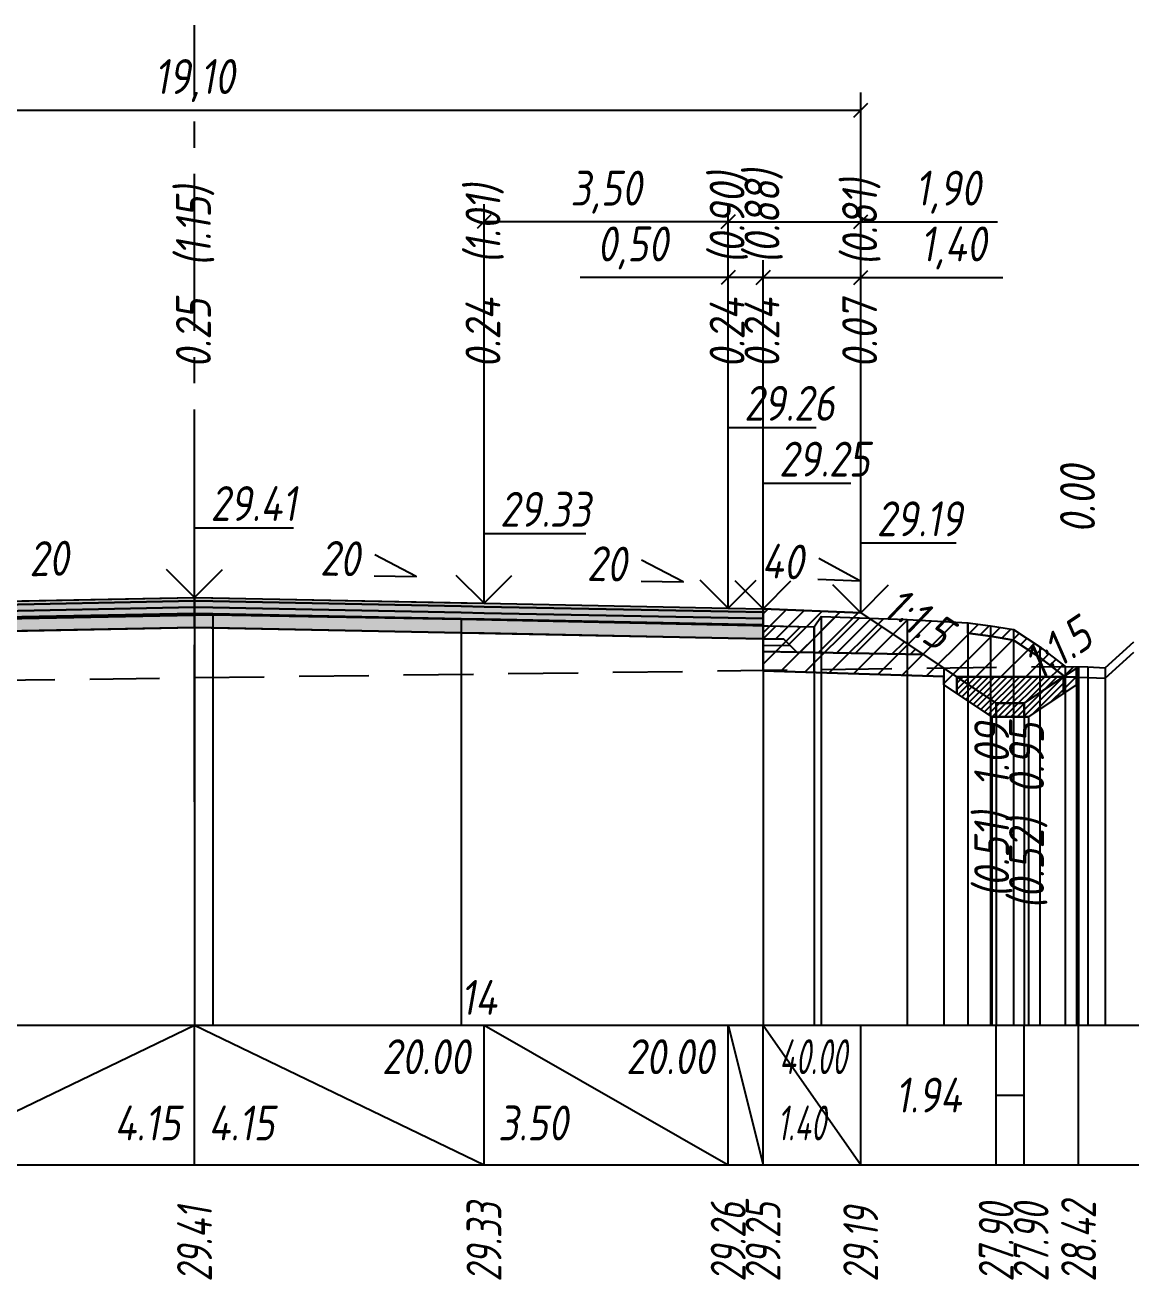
# Model space of a CAD drawing. Extents: x -717 to 1451, y -133302 to 233.
# Drawn here: x 162.3 to 241.5, y -93306.3 to -93216.3 of the extents above; entities that cross this region are included whole.
import ezdxf
from ezdxf.enums import TextEntityAlignment as Align

# ---------------------------------------------------------------- set-up
doc = ezdxf.new("R2010")
doc.units = 0
doc.linetypes.add('осевая2', pattern=[1.125, 0.75, -0.125, 0.125, -0.125])
doc.linetypes.add('штриховая', pattern=[0.75, 0.5, -0.25])
for name, color, linetype in [('Интерполированный поперечник', 2, 'Continuous'), ('Код_514', 1, 'Continuous'), ('Контур_0', 7, 'Continuous'), ('Контур_2521', 7, 'Continuous'), ('Контур_2564', 7, 'Continuous'), ('Контур_2660', 7, 'Continuous'), ('Контур_2665', 7, 'Continuous'), ('Контур_400', 7, 'Continuous'), ('Контур_508', 7, 'Continuous'), ('Контур_512', 7, 'Continuous'), ('Контур_513', 7, 'Continuous'), ('Контур_818', 7, 'Continuous'), ('Красный поперечник', 1, 'Continuous'), ('Объём_2501', 7, 'Continuous'), ('Объём_2564', 7, 'Continuous'), ('Объём_2650', 7, 'Continuous'), ('Объём_2660', 7, 'Continuous'), ('Объём_2661', 7, 'Continuous'), ('Объём_2662', 7, 'Continuous'), ('Объём_2663', 7, 'Continuous'), ('Объём_2664', 7, 'Continuous'), ('Объём_2665', 7, 'Continuous'), ('Объём_2666', 7, 'Continuous'), ('Объём_2667', 7, 'Continuous'), ('Объём_2668', 7, 'Continuous'), ('Объём_2669', 7, 'Continuous'), ('Объём_2675', 7, 'Continuous'), ('Ось', 1, 'осевая2'), ('Откосы', 7, 'Continuous'), ('Отметки покрытия', 7, 'Continuous'), ('Рабочие отметки', 7, 'Continuous'), ('Рабочие отметки доп.', 7, 'Continuous'), ('Слои выравнивания', 7, 'Continuous'), ('Таблица', 7, 'Continuous'), ('Уклоны проезжей части', 7, 'Continuous'), ('Черный поперечник', 3, 'Continuous')]:
    doc.layers.add(name, color=color, linetype=linetype)
for name, color, linetype, true_color in [('Контур_2540', 2, 'Continuous', 0xffff00), ('Контур_2560', 2, 'Continuous', 0xffff00), ('Контур_2561', 7, 'Continuous', 0xff8040), ('Контур_2562', 3, 'Continuous', 0x00ff00), ('Контур_2563', 7, 'Continuous', 0xff8000), ('Контур_2570', 7, 'Continuous', 0x80ff00), ('Контур_2583', 3, 'Continuous', 0x00ff00), ('Контур_2584', 3, 'Continuous', 0x00ff00), ('Контур_2725', 7, 'Continuous', 0x323232), ('Контур_2736', 4, 'Continuous', 0x00ffff), ('Контур_2737', 4, 'Continuous', 0x00ffff), ('Контур_2738', 4, 'Continuous', 0x00ffff), ('Контур_2739', 4, 'Continuous', 0x00ffff), ('Контур_2741', 4, 'Continuous', 0x00ffff), ('Контур_2742', 4, 'Continuous', 0x00ffff), ('Контур_2743', 4, 'Continuous', 0x00ffff), ('Контур_2744', 7, 'Continuous', 0xa4ffff), ('Контур_2745', 7, 'Continuous', 0xa4ffff), ('Контур_2747', 4, 'Continuous', 0x00ffff), ('Контур_2748', 4, 'Continuous', 0x00ffff), ('Контур_2749', 4, 'Continuous', 0x00ffff), ('Контур_2750', 4, 'Continuous', 0x00ffff), ('Контур_2751', 4, 'Continuous', 0x00ffff), ('Контур_2752', 4, 'Continuous', 0x00ffff), ('Контур_2760', 7, 'Continuous', 0x323232), ('Контур_2761', 7, 'Continuous', 0x323232), ('Контур_2762', 7, 'Continuous', 0x323232), ('Контур_2763', 7, 'Continuous', 0x323232), ('Контур_402', 7, 'Continuous', 0xff6464), ('Контур_703', 4, 'Continuous', 0x00ffff), ('Контур_705', 4, 'Continuous', 0x00ffff), ('Контур_707', 4, 'Continuous', 0x00ffff), ('Контур_720', 131, 'Continuous', 0xaaffff), ('Объём_2520', 7, 'Continuous', 0x80ffff), ('Объём_2540', 2, 'Continuous', 0xffff00), ('Объём_2560', 2, 'Continuous', 0xffff00), ('Объём_2561', 7, 'Continuous', 0xff8040), ('Объём_2562', 3, 'Continuous', 0x00ff00), ('Объём_2563', 7, 'Continuous', 0xff8000), ('Объём_2570', 7, 'Continuous', 0x80ff00), ('Объём_2583', 3, 'Continuous', 0x00ff00), ('Объём_2584', 3, 'Continuous', 0x00ff00), ('Объём_2593', 3, 'Continuous', 0x00ff00), ('Объём_2597', 3, 'Continuous', 0x00ff00), ('Объём_2600', 7, 'Continuous', 0x808000), ('Объём_2620', 2, 'Continuous', 0xffff00), ('Объём_2746', 2, 'Continuous', 0xffff00)]:
    doc.layers.add(name, color=color, linetype=linetype, true_color=true_color)
doc.styles.get("Standard").update_dxf_attribs({"font": 'txt', "height": 2.5})
doc.styles.add('М', font='romand.shx', dxfattribs={"width": 0.8, "oblique": 10, "height": 2.5})
doc.dimstyles.new('ISO-25', dxfattribs={"dimtxt": 2.5, "dimasz": 2.5, "dimexe": 1.25, "dimexo": 0.625, "dimtad": 1, "dimtxsty": 'Standard', "dimcen": 2.5, "dimadec": 0, "dimazin": 0, "dimtfac": 1, "dimtmove": 0, "dimatfit": 3, "dimfxl": 1, "dimarcsym": 0})

# ---------------------------------------------------------------- blocks, each defined once
blk = doc.blocks.new('_Oblique')
at = {"color": 0, "linetype": 'ByBlock', "lineweight": -2}
blk.add_line((-0.5, -0.5), (0.5, 0.5), dxfattribs=at)
blk = doc.blocks.new('*D1835')
at = {"color": 0, "lineweight": -2, "transparency": 16777216}
for p, q in [((215.18, -93257.58), (215.18, -93233.14)), ((222.18, -93257.86), (222.18, -93233.14)), ((215.18, -93234.39), (222.18, -93234.39)), ((222.18, -93234.39), (232.369, -93234.39))]:
    blk.add_line(p, q, dxfattribs=at)
at = {"layer": 'Defpoints', "color": 0, "transparency": 16777216}
for p in [(222.18, -93234.39), (215.18, -93258.205), (222.18, -93258.485)]:
    blk.add_point(p, dxfattribs=at)
at = {"color": 0, "lineweight": -2, "transparency": 16777216, "rotation": 180}
blk.add_blockref('_Oblique', (215.18, -93234.39), dxfattribs=at)
at = {"color": 0, "lineweight": -2, "transparency": 16777216}
blk.add_blockref('_Oblique', (222.18, -93234.39), dxfattribs=at)
at = {"color": 0, "transparency": 16777216, "insert": (228.828, -93232.277), "char_height": 2.5, "width": 8.75, "attachment_point": 5, "style": 'М'}
blk.add_mtext('1,40', dxfattribs=at)
blk = doc.blocks.new('*D1837')
at = {"color": 0, "lineweight": -2, "transparency": 16777216}
for p, q in [((212.68, -93257.53), (212.68, -93233.14)), ((215.18, -93257.58), (215.18, -93233.14)), ((212.68, -93234.39), (202.078, -93234.39)), ((215.18, -93234.39), (212.68, -93234.39))]:
    blk.add_line(p, q, dxfattribs=at)
at = {"layer": 'Defpoints', "color": 0, "transparency": 16777216}
for p in [(215.18, -93234.39), (212.68, -93258.155), (215.18, -93258.205)]:
    blk.add_point(p, dxfattribs=at)
at = {"color": 0, "lineweight": -2, "transparency": 16777216, "rotation": 180}
blk.add_blockref('_Oblique', (212.68, -93234.39), dxfattribs=at)
at = {"color": 0, "lineweight": -2, "transparency": 16777216}
blk.add_blockref('_Oblique', (215.18, -93234.39), dxfattribs=at)
at = {"color": 0, "transparency": 16777216, "insert": (205.839, -93232.277), "char_height": 2.5, "width": 9.16667, "attachment_point": 5, "style": 'М'}
blk.add_mtext('0,50', dxfattribs=at)
blk = doc.blocks.new('*D1839')
at = {"color": 0, "lineweight": -2, "transparency": 16777216}
for p, q in [((195.18, -93257.18), (195.18, -93229.14)), ((212.68, -93257.53), (212.68, -93229.14)), ((212.68, -93230.39), (195.18, -93230.39))]:
    blk.add_line(p, q, dxfattribs=at)
at = {"layer": 'Defpoints', "color": 0, "transparency": 16777216}
for p in [(195.18, -93230.39), (195.18, -93257.805), (212.68, -93258.155)]:
    blk.add_point(p, dxfattribs=at)
at = {"color": 0, "lineweight": -2, "transparency": 16777216, "rotation": 180}
blk.add_blockref('_Oblique', (195.18, -93230.39), dxfattribs=at)
at = {"color": 0, "lineweight": -2, "transparency": 16777216}
blk.add_blockref('_Oblique', (212.68, -93230.39), dxfattribs=at)
at = {"color": 0, "transparency": 16777216, "insert": (203.93, -93228.277), "char_height": 2.5, "width": 9.58333, "attachment_point": 5, "style": 'М'}
blk.add_mtext('3,50', dxfattribs=at)
blk = doc.blocks.new('*D1840')
at = {"color": 0, "lineweight": -2, "transparency": 16777216}
for p, q in [((212.68, -93257.53), (212.68, -93229.14)), ((222.18, -93257.86), (222.18, -93229.14)), ((212.68, -93230.39), (222.18, -93230.39)), ((222.18, -93230.39), (231.982, -93230.39))]:
    blk.add_line(p, q, dxfattribs=at)
at = {"layer": 'Defpoints', "color": 0, "transparency": 16777216}
for p in [(212.68, -93230.39), (212.68, -93258.155), (222.18, -93258.485)]:
    blk.add_point(p, dxfattribs=at)
at = {"color": 0, "lineweight": -2, "transparency": 16777216, "rotation": 180}
blk.add_blockref('_Oblique', (212.68, -93230.39), dxfattribs=at)
at = {"color": 0, "lineweight": -2, "transparency": 16777216}
blk.add_blockref('_Oblique', (222.18, -93230.39), dxfattribs=at)
at = {"color": 0, "transparency": 16777216, "insert": (228.442, -93228.277), "char_height": 2.5, "width": 8.75, "attachment_point": 5, "style": 'М'}
blk.add_mtext('1,90', dxfattribs=at)
blk = doc.blocks.new('*D1842')
at = {"color": 0, "lineweight": -2, "transparency": 16777216}
for p, q in [((126.68, -93257.86), (126.68, -93221.14)), ((222.18, -93257.86), (222.18, -93221.14)), ((126.68, -93222.39), (222.18, -93222.39))]:
    blk.add_line(p, q, dxfattribs=at)
at = {"layer": 'Defpoints', "color": 0, "transparency": 16777216}
for p in [(222.18, -93222.39), (126.68, -93258.485), (222.18, -93258.485)]:
    blk.add_point(p, dxfattribs=at)
at = {"color": 0, "lineweight": -2, "transparency": 16777216, "rotation": 180}
blk.add_blockref('_Oblique', (126.68, -93222.39), dxfattribs=at)
at = {"color": 0, "lineweight": -2, "transparency": 16777216}
blk.add_blockref('_Oblique', (222.18, -93222.39), dxfattribs=at)
at = {"color": 0, "transparency": 16777216, "insert": (174.43, -93220.277), "char_height": 2.5, "width": 10.41667, "attachment_point": 5, "style": 'М'}
blk.add_mtext('19,10', dxfattribs=at)

msp = doc.modelspace()

# ---------------------------------------------------------------- hatches: boundary and pattern name
at = {"layer": 'Объём_2563'}
h = msp.add_hatch(dxfattribs=at)
h.set_pattern_fill('ANSI31', color=256, scale=0.3)
h.paths.add_polyline_path([(217.598, -93261.241), (216.68, -93260.323), (215.18, -93260.293), (215.18, -93258.143), (222.18, -93258.423), (226.68, -93261.423)])
at = {"layer": 'Объём_2570'}
h = msp.add_hatch(dxfattribs=at)
h.set_pattern_fill('ANSI31', color=256, scale=0.2)
h.paths.add_polyline_path([(237.795, -93263.046), (236.827, -93263.021), (235.006, -93261.63), (233.14, -93260.387), (231.479, -93260.108), (229.866, -93259.896), (229.866, -93259.146), (231.479, -93259.358), (233.14, -93259.637), (235.006, -93260.88), (236.827, -93262.271), (237.795, -93262.296)])
at = {"layer": 'Объём_2600'}
h = msp.add_hatch(dxfattribs=at)
h.set_pattern_fill('ANSI31', color=6, scale=0.4)
h.paths.add_polyline_path([(237.642, -93263.599), (236.713, -93264.219), (236.713, -93263.017), (229.071, -93263.017), (229.071, -93264.219), (228.142, -93263.599), (228.142, -93262.989), (215.18, -93262.6), (215.18, -93259.365), (218.838, -93259.446), (219.338, -93258.696), (225.501, -93258.915), (229.866, -93259.146), (229.866, -93259.896), (231.479, -93260.108), (233.14, -93260.387), (235.006, -93261.63), (236.827, -93263.021), (237.642, -93263.042)])
at = {"layer": 'Объём_2620'}
h = msp.add_hatch(dxfattribs=at)
h.set_pattern_fill('ANSI31', color=2, scale=0.1)
h.paths.add_polyline_path([(234.195, -93265.897), (231.589, -93265.897), (229.071, -93264.219), (229.071, -93263.017), (236.713, -93263.017), (236.713, -93264.219)])
at = {"layer": 'Слои выравнивания'}
for color, points in [(2, [(133.68, -93258.143), (136.18, -93258.093), (153.68, -93257.743), (158.333, -93257.65), (174.43, -93257.328), (174.43, -93257.578), (158.333, -93257.9), (153.68, -93257.993), (136.18, -93258.343), (133.68, -93258.393)]), (2, [(174.43, -93257.328), (175.745, -93257.354), (193.551, -93257.71), (195.18, -93257.743), (212.68, -93258.093), (215.18, -93258.143), (215.18, -93258.393), (212.68, -93258.343), (195.18, -93257.993), (193.551, -93257.96), (175.745, -93257.604), (174.43, -93257.578)]), (3, [(133.68, -93258.393), (136.18, -93258.343), (153.68, -93257.993), (158.333, -93257.9), (174.43, -93257.578), (174.43, -93258.028), (158.333, -93258.35), (153.68, -93258.443), (136.18, -93258.793), (133.68, -93258.843)]), (4, [(133.68, -93258.843), (136.18, -93258.793), (153.68, -93258.443), (158.333, -93258.35), (174.43, -93258.028), (174.43, -93258.478), (158.333, -93258.8), (153.68, -93258.893), (136.18, -93259.243), (133.68, -93259.293)]), (3, [(174.43, -93257.578), (175.745, -93257.604), (193.551, -93257.96), (195.18, -93257.993), (212.68, -93258.343), (215.18, -93258.393), (215.18, -93258.843), (212.68, -93258.793), (195.18, -93258.443), (193.551, -93258.41), (175.745, -93258.054), (174.43, -93258.028)]), (4, [(174.43, -93258.028), (175.745, -93258.054), (193.551, -93258.41), (195.18, -93258.443), (212.68, -93258.793), (215.18, -93258.843), (215.18, -93259.293), (212.68, -93259.243), (195.18, -93258.893), (193.551, -93258.86), (175.745, -93258.504), (174.43, -93258.478)]), (5, [(133.68, -93259.293), (136.18, -93259.243), (153.68, -93258.893), (158.333, -93258.8), (174.43, -93258.478), (174.43, -93259.478), (158.333, -93259.8), (153.68, -93259.893), (136.18, -93260.243), (133.68, -93260.293)]), (5, [(174.43, -93258.478), (175.745, -93258.504), (193.551, -93258.86), (195.18, -93258.893), (212.68, -93259.243), (215.18, -93259.293), (215.18, -93260.293), (212.68, -93260.243), (195.18, -93259.893), (193.551, -93259.86), (175.745, -93259.504), (174.43, -93259.478)])]:
    msp.add_hatch(color=color, dxfattribs=at).paths.add_polyline_path(points)

# ---------------------------------------------------------------- linework, layer by layer
at = {"layer": 'Интерполированный поперечник', "linetype": 'штриховая', "ltscale": 10, "flags": 128}
msp.add_lwpolyline([(106.926, -93263.95), (236.827, -93262.271)], dxfattribs=at)
at = {"layer": 'Код_514'}
for p, q in [((153.68, -93298), (174.43, -93288)), ((174.43, -93298), (174.43, -93288)), ((174.43, -93288), (195.18, -93298)), ((195.18, -93298), (195.18, -93288)), ((195.18, -93288), (212.68, -93298)), ((212.68, -93298), (212.68, -93288)), ((212.68, -93288), (215.18, -93298)), ((215.18, -93298), (215.18, -93288)), ((215.18, -93288), (222.18, -93298)), ((222.18, -93298), (222.18, -93288)), ((231.892, -93298), (231.892, -93288)), ((233.892, -93298), (233.892, -93288)), ((237.795, -93298), (237.795, -93288)), ((231.892, -93293), (233.892, -93293))]:
    msp.add_line(p, q, dxfattribs=at)
at = {"layer": 'Контур_0', "flags": 128}
for points in [[(222.18, -93258.423), (222.18, -93258.423), (222.18, -93258.423), (222.18, -93258.423), (222.18, -93258.423), (222.18, -93258.423), (222.18, -93258.423), (222.18, -93258.423), (222.18, -93258.423), (222.18, -93258.423), (222.18, -93258.423), (222.18, -93258.423), (222.18, -93258.423), (222.18, -93258.423), (222.18, -93258.423), (231.892, -93264.897)], [(222.18, -93258.423), (222.18, -93258.423), (222.18, -93258.423), (222.18, -93258.423), (222.18, -93258.423), (222.18, -93258.423), (222.18, -93258.423), (222.18, -93258.423), (222.18, -93258.423), (222.18, -93258.423), (222.18, -93258.423), (222.18, -93258.423), (222.18, -93258.423), (222.18, -93258.423), (222.18, -93258.423), (231.892, -93264.897), (233.892, -93264.897), (237.795, -93262.296), (237.795, -93262.296), (237.795, -93262.296), (237.795, -93262.296), (237.795, -93262.296), (237.795, -93262.296), (237.795, -93262.296), (237.795, -93262.296), (237.795, -93262.296), (237.795, -93262.296), (237.795, -93262.296), (237.795, -93262.296), (237.795, -93262.296)], [(215.18, -93261.193), (215.18, -93260.293), (216.68, -93260.323), (217.598, -93261.241), (215.18, -93261.193), (215.18, -93261.193)], [(215.18, -93260.293), (216.68, -93260.323), (217.598, -93261.241), (226.68, -93261.423)]]:
    msp.add_lwpolyline(points, dxfattribs=at)
at = {"layer": 'Контур_2521', "color": 250, "flags": 128}
msp.add_lwpolyline([(215.18, -93260.743), (217.139, -93260.782)], dxfattribs=at)
at = {"layer": 'Контур_2540', "flags": 128}
msp.add_lwpolyline([(215.18, -93261.193), (226.68, -93261.423), (228.142, -93262.397), (228.142, -93262.989), (215.18, -93262.6), (215.18, -93261.193), (215.18, -93261.193)], dxfattribs=at)
at = {"layer": 'Контур_2560', "flags": 128}
msp.add_lwpolyline([(215.18, -93258.143), (222.18, -93258.423), (222.18, -93258.423), (222.18, -93258.423)], dxfattribs=at)
at = {"layer": 'Контур_2561', "flags": 128}
msp.add_lwpolyline([(215.18, -93258.143), (215.18, -93258.143), (222.18, -93258.423), (222.18, -93258.423), (215.18, -93258.143)], dxfattribs=at)
at = {"layer": 'Контур_2562', "flags": 128}
msp.add_lwpolyline([(222.18, -93258.423), (222.18, -93258.423), (222.18, -93258.423), (222.18, -93258.423), (222.18, -93258.423)], dxfattribs=at)
at = {"layer": 'Контур_2563', "flags": 128}
msp.add_lwpolyline([(217.598, -93261.241), (216.68, -93260.323), (215.18, -93260.293), (215.18, -93258.143), (222.18, -93258.423), (226.68, -93261.423), (217.598, -93261.241), (217.598, -93261.241)], dxfattribs=at)
at = {"layer": 'Контур_2564', "flags": 128}
msp.add_lwpolyline([(215.18, -93258.143), (222.18, -93258.423)], dxfattribs=at)
at = {"layer": 'Контур_2570', "flags": 128}
msp.add_lwpolyline([(158.333, -93258.899), (174.43, -93258.6), (175.745, -93258.575), (193.551, -93258.887), (218.838, -93259.446), (219.338, -93258.696), (225.501, -93258.915), (229.866, -93259.146), (229.866, -93259.896), (231.479, -93260.108), (233.14, -93260.387), (235.006, -93261.63), (236.827, -93263.021), (238.465, -93263.063), (239.699, -93263.116), (241.752, -93261.259)], dxfattribs=at)
at = {"layer": 'Контур_2583', "flags": 128}
for points in [[(231.892, -93264.897), (228.142, -93262.397), (228.142, -93263.599), (231.589, -93265.897), (231.892, -93265.897), (231.892, -93264.897)], [(237.642, -93263.599), (237.642, -93262.397), (233.892, -93264.897), (233.892, -93265.897), (234.195, -93265.897), (237.642, -93263.599)]]:
    msp.add_lwpolyline(points, dxfattribs=at)
at = {"layer": 'Контур_2584', "flags": 128}
msp.add_lwpolyline([(231.892, -93264.897), (231.892, -93265.897), (233.892, -93265.897), (233.892, -93264.897), (231.892, -93264.897)], dxfattribs=at)
at = {"layer": 'Контур_2660', "flags": 128}
msp.add_lwpolyline([(215.18, -93262.6), (228.142, -93262.989)], dxfattribs=at)
at = {"layer": 'Контур_2665', "flags": 128}
msp.add_lwpolyline([(222.18, -93258.423), (222.18, -93258.423)], dxfattribs=at)
at = {"layer": 'Контур_2725', "flags": 128}
msp.add_lwpolyline([(133.68, -93260.293), (136.18, -93260.243), (153.68, -93259.893), (158.333, -93259.8), (174.43, -93259.478), (175.745, -93259.504), (193.551, -93259.86), (195.18, -93259.893), (212.68, -93260.243), (215.18, -93260.293)], dxfattribs=at)
at = {"layer": 'Контур_2736', "flags": 128}
msp.add_lwpolyline([(222.18, -93258.423), (222.18, -93258.423)], dxfattribs=at)
at = {"layer": 'Контур_2737', "flags": 128}
msp.add_lwpolyline([(222.18, -93258.423), (222.18, -93258.423)], dxfattribs=at)
at = {"layer": 'Контур_2738', "flags": 128}
msp.add_lwpolyline([(222.18, -93258.423), (222.18, -93258.423)], dxfattribs=at)
at = {"layer": 'Контур_2739', "flags": 128}
msp.add_lwpolyline([(222.18, -93258.423), (222.18, -93258.423)], dxfattribs=at)
at = {"layer": 'Контур_2741', "flags": 128}
msp.add_lwpolyline([(237.795, -93262.296), (237.795, -93262.296)], dxfattribs=at)
at = {"layer": 'Контур_2742', "flags": 128}
msp.add_lwpolyline([(237.795, -93262.296), (237.795, -93262.296)], dxfattribs=at)
at = {"layer": 'Контур_2743', "flags": 128}
msp.add_lwpolyline([(237.795, -93262.296), (237.795, -93262.296)], dxfattribs=at)
at = {"layer": 'Контур_2744', "flags": 128}
msp.add_lwpolyline([(237.795, -93262.296), (237.795, -93262.296)], dxfattribs=at)
msp.add_lwpolyline([(237.795, -93262.296), (237.795, -93262.296)], dxfattribs=at)
msp.add_lwpolyline([(237.795, -93262.296), (237.795, -93262.296)], dxfattribs=at)
msp.add_lwpolyline([(237.795, -93262.296), (237.795, -93262.296)], dxfattribs=at)
msp.add_lwpolyline([(237.795, -93262.296), (237.795, -93262.296)], dxfattribs=at)
msp.add_lwpolyline([(237.795, -93262.296), (237.795, -93262.296)], dxfattribs=at)
at = {"layer": 'Контур_2745', "flags": 128}
msp.add_lwpolyline([(222.18, -93258.423), (222.18, -93258.423)], dxfattribs=at)
msp.add_lwpolyline([(222.18, -93258.423), (222.18, -93258.423)], dxfattribs=at)
msp.add_lwpolyline([(222.18, -93258.423), (222.18, -93258.423)], dxfattribs=at)
msp.add_lwpolyline([(222.18, -93258.423), (222.18, -93258.423)], dxfattribs=at)
msp.add_lwpolyline([(222.18, -93258.423), (222.18, -93258.423)], dxfattribs=at)
msp.add_lwpolyline([(222.18, -93258.423), (222.18, -93258.423)], dxfattribs=at)
at = {"layer": 'Контур_2747', "flags": 128}
msp.add_lwpolyline([(222.18, -93258.423), (222.18, -93258.423)], dxfattribs=at)
at = {"layer": 'Контур_2748', "flags": 128}
msp.add_lwpolyline([(222.18, -93258.423), (222.18, -93258.423)], dxfattribs=at)
at = {"layer": 'Контур_2749', "flags": 128}
msp.add_lwpolyline([(222.18, -93258.423), (222.18, -93258.423)], dxfattribs=at)
at = {"layer": 'Контур_2750', "flags": 128}
msp.add_lwpolyline([(237.795, -93262.296), (237.795, -93262.296)], dxfattribs=at)
at = {"layer": 'Контур_2751', "flags": 128}
msp.add_lwpolyline([(237.795, -93262.296), (237.795, -93262.296)], dxfattribs=at)
at = {"layer": 'Контур_2752', "flags": 128}
msp.add_lwpolyline([(237.795, -93262.296), (237.795, -93262.296)], dxfattribs=at)
at = {"layer": 'Контур_2760', "flags": 128}
msp.add_lwpolyline([(133.68, -93258.143), (136.18, -93258.093), (153.68, -93257.743), (158.333, -93257.65), (174.43, -93257.328), (175.745, -93257.354), (193.551, -93257.71), (195.18, -93257.743), (212.68, -93258.093), (215.18, -93258.143)], dxfattribs=at)
at = {"layer": 'Контур_2761', "flags": 128}
msp.add_lwpolyline([(133.68, -93258.393), (136.18, -93258.343), (153.68, -93257.993), (158.333, -93257.9), (174.43, -93257.578), (175.745, -93257.604), (193.551, -93257.96), (195.18, -93257.993), (212.68, -93258.343), (215.18, -93258.393)], dxfattribs=at)
at = {"layer": 'Контур_2762', "flags": 128}
msp.add_lwpolyline([(133.68, -93258.843), (136.18, -93258.793), (153.68, -93258.443), (158.333, -93258.35), (174.43, -93258.028), (175.745, -93258.054), (193.551, -93258.41), (195.18, -93258.443), (212.68, -93258.793), (215.18, -93258.843)], dxfattribs=at)
at = {"layer": 'Контур_2763', "flags": 128}
msp.add_lwpolyline([(133.68, -93259.293), (136.18, -93259.243), (153.68, -93258.893), (158.333, -93258.8), (174.43, -93258.478), (175.745, -93258.504), (193.551, -93258.86), (195.18, -93258.893), (212.68, -93259.243), (215.18, -93259.293)], dxfattribs=at)
at = {"layer": 'Контур_400', "flags": 128}
for points in [[(133.68, -93258.143), (136.18, -93258.093), (136.18, -93258.093), (136.18, -93258.093), (136.18, -93258.093), (136.18, -93258.093), (136.18, -93258.093), (153.68, -93257.743), (174.43, -93257.328)], [(174.43, -93257.328), (195.18, -93257.743), (212.68, -93258.093), (212.68, -93258.093), (212.68, -93258.093), (212.68, -93258.093), (212.68, -93258.093), (212.68, -93258.093), (215.18, -93258.143)]]:
    msp.add_lwpolyline(points, dxfattribs=at)
at = {"layer": 'Контур_402', "flags": 128}
msp.add_lwpolyline([(119.788, -93263.017), (133.68, -93262.6), (133.68, -93260.293), (174.43, -93259.478), (215.18, -93260.293), (215.18, -93262.6), (228.142, -93262.989)], dxfattribs=at)
at = {"layer": 'Контур_508', "flags": 128}
msp.add_lwpolyline([(105, -93264.458), (106.564, -93265.5), (106.564, -93266.702), (110.011, -93269), (110.314, -93269), (112.314, -93269), (112.616, -93269), (116.064, -93266.702), (116.064, -93265.5), (119.788, -93263.017), (133.68, -93262.6), (133.68, -93260.293), (174.43, -93259.478), (215.18, -93260.293), (215.18, -93262.6), (228.142, -93262.989), (228.142, -93263.599), (231.589, -93265.897), (231.892, -93265.897), (233.892, -93265.897), (234.195, -93265.897), (237.642, -93263.599), (237.642, -93262.397), (237.795, -93262.296)], dxfattribs=at)
at = {"layer": 'Контур_512', "flags": 128}
msp.add_lwpolyline([(215.18, -93262.6), (228.142, -93262.989), (228.142, -93263.599), (231.589, -93265.897), (231.892, -93265.897), (233.892, -93265.897), (234.195, -93265.897), (237.642, -93263.599), (237.642, -93262.397), (237.795, -93262.296)], dxfattribs=at)
at = {"layer": 'Контур_513', "flags": 128}
msp.add_lwpolyline([(105, -93264.458), (106.564, -93265.5), (106.564, -93266.702), (110.011, -93269), (110.314, -93269), (112.314, -93269), (112.616, -93269), (116.064, -93266.702), (116.064, -93265.5), (119.788, -93263.017), (133.68, -93262.6), (133.68, -93260.293), (174.43, -93259.478), (215.18, -93260.293), (215.18, -93262.6), (228.142, -93262.989), (228.142, -93263.599), (231.589, -93265.897), (231.892, -93265.897), (233.892, -93265.897), (234.195, -93265.897), (237.642, -93263.599), (237.642, -93262.397), (237.795, -93262.296)], dxfattribs=at)
at = {"layer": 'Контур_703', "flags": 128}
for points in [[(222.18, -93258.423), (222.18, -93258.423)], [(222.18, -93258.423), (231.892, -93264.897)]]:
    msp.add_lwpolyline(points, dxfattribs=at)
at = {"layer": 'Контур_705', "flags": 128}
msp.add_lwpolyline([(222.18, -93258.423), (222.18, -93258.423)], dxfattribs=at)
at = {"layer": 'Контур_707', "flags": 128}
msp.add_lwpolyline([(233.892, -93264.897), (237.795, -93262.296)], dxfattribs=at)
at = {"layer": 'Контур_720', "flags": 128}
msp.add_lwpolyline([(231.892, -93264.897), (233.892, -93264.897)], dxfattribs=at)
at = {"layer": 'Контур_818', "flags": 128}
msp.add_lwpolyline([(105, -93265.208), (111.032, -93263.619), (126.113, -93259.772), (126.113, -93259.022), (130.436, -93258.955), (132.774, -93258.758), (133.274, -93259.508), (158.333, -93258.899), (174.43, -93258.6), (175.745, -93258.575), (193.551, -93258.887), (218.838, -93259.446), (219.338, -93258.696), (225.501, -93258.915), (229.866, -93259.146), (229.866, -93259.896), (231.479, -93260.108), (233.14, -93260.387), (235.006, -93261.63), (236.827, -93263.021), (237.795, -93263.046)], dxfattribs=at)
at = {"layer": 'Красный поперечник'}
for p, q in [((153.68, -93257.743), (174.43, -93257.328)), ((174.43, -93257.328), (195.18, -93257.743)), ((195.18, -93257.743), (212.68, -93258.093)), ((212.68, -93258.093), (215.18, -93258.143)), ((215.18, -93258.143), (222.18, -93258.423)), ((222.18, -93258.423), (231.892, -93264.897)), ((215.18, -93262.6), (215.18, -93288)), ((233.892, -93264.897), (237.795, -93262.296)), ((237.642, -93262.397), (237.642, -93288)), ((237.795, -93262.296), (237.795, -93288)), ((228.142, -93262.989), (228.142, -93288)), ((228.142, -93263.599), (228.142, -93288)), ((237.642, -93263.599), (237.642, -93288)), ((231.892, -93264.897), (233.892, -93264.897)), ((231.589, -93265.897), (231.589, -93288)), ((231.892, -93265.897), (231.892, -93288)), ((233.892, -93265.897), (233.892, -93288)), ((234.195, -93265.897), (234.195, -93288))]:
    msp.add_line(p, q, dxfattribs=at)
at = {"layer": 'Объём_2501', "flags": 128}
for points in [[(133.68, -93258.143), (136.18, -93258.093), (136.18, -93258.093), (136.18, -93258.093), (136.18, -93258.093), (136.18, -93258.093), (136.18, -93258.093), (153.68, -93257.743), (174.43, -93257.328)], [(174.43, -93257.328), (195.18, -93257.743), (212.68, -93258.093), (212.68, -93258.093), (212.68, -93258.093), (212.68, -93258.093), (212.68, -93258.093), (212.68, -93258.093), (215.18, -93258.143)]]:
    msp.add_lwpolyline(points, dxfattribs=at)
at = {"layer": 'Объём_2520', "color": 250, "flags": 128}
msp.add_lwpolyline([(215.18, -93261.193), (215.18, -93260.293), (216.68, -93260.323), (217.598, -93261.241), (215.18, -93261.193), (215.18, -93261.193)], dxfattribs=at)
at = {"layer": 'Объём_2540', "flags": 128}
msp.add_lwpolyline([(215.18, -93261.193), (226.68, -93261.423), (228.142, -93262.397), (228.142, -93262.989), (215.18, -93262.6), (215.18, -93261.193), (215.18, -93261.193)], dxfattribs=at)
at = {"layer": 'Объём_2560', "flags": 128}
msp.add_lwpolyline([(215.18, -93258.143), (222.18, -93258.423), (222.18, -93258.423), (222.18, -93258.423)], dxfattribs=at)
at = {"layer": 'Объём_2561', "flags": 128}
msp.add_lwpolyline([(215.18, -93258.143), (215.18, -93258.143), (222.18, -93258.423), (222.18, -93258.423), (215.18, -93258.143)], dxfattribs=at)
at = {"layer": 'Объём_2562', "flags": 128}
msp.add_lwpolyline([(222.18, -93258.423), (222.18, -93258.423), (222.18, -93258.423), (222.18, -93258.423), (222.18, -93258.423)], dxfattribs=at)
at = {"layer": 'Объём_2563', "color": 250, "flags": 128}
msp.add_lwpolyline([(217.598, -93261.241), (216.68, -93260.323), (215.18, -93260.293), (215.18, -93258.143), (222.18, -93258.423), (226.68, -93261.423), (217.598, -93261.241), (217.598, -93261.241)], dxfattribs=at)
at = {"layer": 'Объём_2564', "flags": 128}
msp.add_lwpolyline([(215.18, -93258.143), (222.18, -93258.423)], dxfattribs=at)
at = {"layer": 'Объём_2570', "flags": 128}
msp.add_lwpolyline([(237.795, -93263.046), (236.827, -93263.021), (235.006, -93261.63), (233.14, -93260.387), (231.479, -93260.108), (229.866, -93259.896), (229.866, -93259.146), (231.479, -93259.358), (233.14, -93259.637), (235.006, -93260.88), (236.827, -93262.271), (237.795, -93262.296), (237.795, -93263.046), (237.795, -93263.046)], dxfattribs=at)
at = {"layer": 'Объём_2583', "flags": 128}
for points in [[(231.892, -93264.897), (228.142, -93262.397), (228.142, -93263.599), (231.589, -93265.897), (231.892, -93265.897), (231.892, -93264.897)], [(237.642, -93263.599), (237.642, -93262.397), (233.892, -93264.897), (233.892, -93265.897), (234.195, -93265.897), (237.642, -93263.599)]]:
    msp.add_lwpolyline(points, dxfattribs=at)
at = {"layer": 'Объём_2584', "flags": 128}
msp.add_lwpolyline([(231.892, -93264.897), (231.892, -93265.897), (233.892, -93265.897), (233.892, -93264.897), (231.892, -93264.897)], dxfattribs=at)
at = {"layer": 'Объём_2593', "flags": 128}
for points in [[(228.142, -93262.397), (231.892, -93264.897)], [(233.892, -93264.897), (237.642, -93262.397)]]:
    msp.add_lwpolyline(points, dxfattribs=at)
at = {"layer": 'Объём_2597', "flags": 128}
msp.add_lwpolyline([(231.892, -93264.897), (233.892, -93264.897)], dxfattribs=at)
at = {"layer": 'Объём_2600', "color": 5, "flags": 128}
msp.add_lwpolyline([(237.642, -93263.042), (237.642, -93262.397), (237.795, -93262.296), (237.795, -93263.046), (237.642, -93263.042), (237.642, -93263.042)], dxfattribs=at)
at = {"layer": 'Объём_2620', "flags": 128}
msp.add_lwpolyline([(234.195, -93265.897), (231.589, -93265.897), (229.071, -93264.219), (229.071, -93263.017), (236.713, -93263.017), (236.713, -93264.219), (234.195, -93265.897), (234.195, -93265.897)], dxfattribs=at)
at = {"layer": 'Объём_2650', "color": 6, "flags": 128}
msp.add_lwpolyline([(237.642, -93263.599), (236.713, -93264.219), (236.713, -93263.017), (229.071, -93263.017), (229.071, -93264.219), (228.142, -93263.599), (228.142, -93262.989), (215.18, -93262.6), (215.18, -93259.365), (218.838, -93259.446), (219.338, -93258.696), (225.501, -93258.915), (229.866, -93259.146), (229.866, -93259.896), (231.479, -93260.108), (233.14, -93260.387), (235.006, -93261.63), (236.827, -93263.021), (237.642, -93263.042), (237.642, -93263.599), (237.642, -93263.599)], dxfattribs=at)
at = {"layer": 'Объём_2660', "flags": 128}
msp.add_lwpolyline([(215.18, -93262.6), (228.142, -93262.989)], dxfattribs=at)
at = {"layer": 'Объём_2661', "flags": 128}
msp.add_lwpolyline([(222.18, -93258.423), (229.071, -93263.017)], dxfattribs=at)
at = {"layer": 'Объём_2662', "flags": 128}
msp.add_lwpolyline([(236.713, -93263.017), (237.795, -93262.296)], dxfattribs=at)
at = {"layer": 'Объём_2663', "flags": 128}
for points in [[(229.071, -93263.017), (231.892, -93264.897)], [(233.892, -93264.897), (236.713, -93263.017)]]:
    msp.add_lwpolyline(points, dxfattribs=at)
at = {"layer": 'Объём_2664', "flags": 128}
msp.add_lwpolyline([(231.892, -93264.897), (233.892, -93264.897)], dxfattribs=at)
at = {"layer": 'Объём_2665', "flags": 128}
msp.add_lwpolyline([(222.18, -93258.423), (222.18, -93258.423)], dxfattribs=at)
at = {"layer": 'Объём_2666', "flags": 128}
msp.add_lwpolyline([(222.18, -93258.423), (222.18, -93258.423)], dxfattribs=at)
at = {"layer": 'Объём_2667', "flags": 128}
for points in [[(222.18, -93258.423), (222.18, -93258.423)], [(237.795, -93262.296), (237.795, -93262.296)]]:
    msp.add_lwpolyline(points, dxfattribs=at)
at = {"layer": 'Объём_2668', "flags": 128}
for points in [[(222.18, -93258.423), (222.18, -93258.423)], [(237.795, -93262.296), (237.795, -93262.296)]]:
    msp.add_lwpolyline(points, dxfattribs=at)
at = {"layer": 'Объём_2669', "flags": 128}
for points in [[(222.18, -93258.423), (222.18, -93258.423)], [(237.795, -93262.296), (237.795, -93262.296)]]:
    msp.add_lwpolyline(points, dxfattribs=at)
at = {"layer": 'Объём_2675', "flags": 128}
for points in [[(222.18, -93258.423), (222.18, -93258.423)], [(222.18, -93258.423), (222.18, -93258.423)], [(222.18, -93258.423), (222.18, -93258.423)], [(222.18, -93258.423), (222.18, -93258.423)], [(222.18, -93258.423), (222.18, -93258.423)], [(222.18, -93258.423), (222.18, -93258.423)], [(237.795, -93262.296), (237.795, -93262.296)], [(237.795, -93262.296), (237.795, -93262.296)], [(237.795, -93262.296), (237.795, -93262.296)], [(237.795, -93262.296), (237.795, -93262.296)], [(237.795, -93262.296), (237.795, -93262.296)], [(237.795, -93262.296), (237.795, -93262.296)]]:
    msp.add_lwpolyline(points, dxfattribs=at)
at = {"layer": 'Объём_2746', "flags": 128}
msp.add_lwpolyline([(234.195, -93265.897), (231.589, -93265.897), (228.142, -93263.599), (228.142, -93262.989), (218.838, -93262.71), (218.838, -93259.446), (219.338, -93258.696), (222.773, -93258.818), (231.892, -93264.897), (233.892, -93264.897), (236.771, -93262.978), (236.827, -93263.021), (237.642, -93263.042), (237.642, -93263.599), (234.195, -93265.897), (234.195, -93265.897)], dxfattribs=at)
at = {"layer": 'Ось', "ltscale": 15}
msp.add_line((174.43, -93271.971), (174.43, -93216.298), dxfattribs=at)
at = {"layer": 'Откосы', "color": 1, "flags": 128}
for points in [[(187.318, -93255.768), (190.317, -93255.828), (187.348, -93254.269)], [(206.443, -93256.151), (209.442, -93256.211), (206.473, -93254.651)], [(219.113, -93256.026), (222.11, -93256.146), (219.173, -93254.528)]]:
    msp.add_lwpolyline(points, dxfattribs=at)
at = {"layer": 'Отметки покрытия', "color": 1}
for p, q in [((212.68, -93258.093), (212.68, -93245.143)), ((212.68, -93245.143), (218.98, -93245.143)), ((215.18, -93258.143), (215.18, -93249.143)), ((215.18, -93249.143), (221.48, -93249.143)), ((174.43, -93257.328), (174.43, -93252.328)), ((174.43, -93252.328), (181.53, -93252.328)), ((195.18, -93257.743), (195.18, -93252.743)), ((195.18, -93252.743), (202.48, -93252.743)), ((222.18, -93258.423), (222.18, -93253.423)), ((222.18, -93253.423), (229.03, -93253.423)), ((174.43, -93257.328), (172.43, -93255.328)), ((174.43, -93257.328), (176.43, -93255.328)), ((195.18, -93257.743), (193.18, -93255.743)), ((195.18, -93257.743), (197.18, -93255.743)), ((212.68, -93258.093), (210.68, -93256.093)), ((212.68, -93258.093), (214.68, -93256.093)), ((215.18, -93258.143), (213.18, -93256.143)), ((215.18, -93258.143), (217.18, -93256.143)), ((222.18, -93258.423), (220.18, -93256.423)), ((222.18, -93258.423), (224.18, -93256.423))]:
    msp.add_line(p, q, dxfattribs=at)
at = {"layer": 'Слои выравнивания'}
for p, q in [((174.43, -93257.328), (174.43, -93288)), ((215.18, -93258.143), (215.18, -93288))]:
    msp.add_line(p, q, dxfattribs=at)
at = {"layer": 'Слои выравнивания', "color": 2, "flags": 128}
for points in [[(133.68, -93258.143), (136.18, -93258.093), (153.68, -93257.743), (158.333, -93257.65), (174.43, -93257.328), (174.43, -93257.578), (158.333, -93257.9), (153.68, -93257.993), (136.18, -93258.343), (133.68, -93258.393)], [(174.43, -93257.328), (175.745, -93257.354), (193.551, -93257.71), (195.18, -93257.743), (212.68, -93258.093), (215.18, -93258.143), (215.18, -93258.393), (212.68, -93258.343), (195.18, -93257.993), (193.551, -93257.96), (175.745, -93257.604), (174.43, -93257.578)]]:
    msp.add_lwpolyline(points, close=True, dxfattribs=at)
at = {"layer": 'Слои выравнивания', "color": 3, "flags": 128}
for points in [[(133.68, -93258.393), (136.18, -93258.343), (153.68, -93257.993), (158.333, -93257.9), (174.43, -93257.578), (174.43, -93258.028), (158.333, -93258.35), (153.68, -93258.443), (136.18, -93258.793), (133.68, -93258.843)], [(174.43, -93257.578), (175.745, -93257.604), (193.551, -93257.96), (195.18, -93257.993), (212.68, -93258.343), (215.18, -93258.393), (215.18, -93258.843), (212.68, -93258.793), (195.18, -93258.443), (193.551, -93258.41), (175.745, -93258.054), (174.43, -93258.028)]]:
    msp.add_lwpolyline(points, close=True, dxfattribs=at)
at = {"layer": 'Слои выравнивания', "color": 4, "flags": 128}
for points in [[(133.68, -93258.843), (136.18, -93258.793), (153.68, -93258.443), (158.333, -93258.35), (174.43, -93258.028), (174.43, -93258.478), (158.333, -93258.8), (153.68, -93258.893), (136.18, -93259.243), (133.68, -93259.293)], [(174.43, -93258.028), (175.745, -93258.054), (193.551, -93258.41), (195.18, -93258.443), (212.68, -93258.793), (215.18, -93258.843), (215.18, -93259.293), (212.68, -93259.243), (195.18, -93258.893), (193.551, -93258.86), (175.745, -93258.504), (174.43, -93258.478)]]:
    msp.add_lwpolyline(points, close=True, dxfattribs=at)
at = {"layer": 'Слои выравнивания', "color": 5, "flags": 128}
for points in [[(133.68, -93259.293), (136.18, -93259.243), (153.68, -93258.893), (158.333, -93258.8), (174.43, -93258.478), (174.43, -93259.478), (158.333, -93259.8), (153.68, -93259.893), (136.18, -93260.243), (133.68, -93260.293)], [(174.43, -93258.478), (175.745, -93258.504), (193.551, -93258.86), (195.18, -93258.893), (212.68, -93259.243), (215.18, -93259.293), (215.18, -93260.293), (212.68, -93260.243), (195.18, -93259.893), (193.551, -93259.86), (175.745, -93259.504), (174.43, -93259.478)]]:
    msp.add_lwpolyline(points, close=True, dxfattribs=at)
at = {"layer": 'Таблица'}
for p, q in [((80, -93288), (262.795, -93288)), ((80, -93298), (262.795, -93298))]:
    msp.add_line(p, q, dxfattribs=at)
at = {"layer": 'Черный поперечник', "color": 7}
for p, q in [((174.43, -93258.6), (174.43, -93288)), ((175.745, -93258.575), (175.745, -93288)), ((193.551, -93258.887), (193.551, -93288)), ((219.338, -93258.696), (219.338, -93288)), ((225.501, -93258.915), (225.501, -93288)), ((229.866, -93259.146), (229.866, -93288)), ((218.838, -93259.446), (218.838, -93288)), ((231.479, -93259.358), (231.479, -93288)), ((233.14, -93259.637), (233.14, -93288)), ((235.006, -93260.88), (235.006, -93288)), ((236.827, -93262.271), (236.827, -93288)), ((238.465, -93262.313), (238.465, -93288)), ((239.699, -93262.366), (239.699, -93288))]:
    msp.add_line(p, q, dxfattribs=at)
at = {"layer": 'Черный поперечник', "flags": 128}
msp.add_lwpolyline([(158.333, -93258.899), (174.43, -93258.6), (175.745, -93258.575), (193.551, -93258.887), (218.838, -93259.446), (219.338, -93258.696), (225.501, -93258.915), (229.866, -93259.146), (231.479, -93259.358), (233.14, -93259.637), (235.006, -93260.88), (236.827, -93262.271), (238.465, -93262.313), (239.699, -93262.366), (241.752, -93260.509)], dxfattribs=at)

# ---------------------------------------------------------------- texts
at = {"layer": 'Код_514', "style": 'М', "oblique": 10}
for s, width, p in [('20.00', 0.8, (194.18, -93289)), ('20.00', 0.8, (211.68, -93289)), ('40.00', 0.6, (221.18, -93289))]:
    msp.add_text(s, height=2.5, dxfattribs=dict(at, width=width)).set_placement(p, align=Align.TOP_RIGHT)
at = {"layer": 'Код_514', "style": 'М', "oblique": 10, "width": 0.8}
msp.add_text('1.94', height=2.5, dxfattribs=at).set_placement((227.036, -93293), align=Align.MIDDLE_CENTER)
msp.add_text('4.15', height=2.5, dxfattribs=at).set_placement((173.43, -93297), align=Align.BOTTOM_RIGHT)
at = {"layer": 'Код_514', "style": 'М', "oblique": 10}
for s, width, p in [('4.15', 0.8, (175.43, -93297)), ('3.50', 0.8, (196.18, -93297)), ('1.40', 0.6, (216.18, -93297))]:
    msp.add_text(s, height=2.5, dxfattribs=dict(at, width=width)).set_placement(p, align=Align.BOTTOM_LEFT)
at = {"layer": 'Код_514', "style": 'М', "oblique": 10, "width": 0.7}
for s, p in [('29.33', (195.18, -93306.382)), ('29.26', (212.68, -93306.382)), ('29.25', (215.18, -93306.382)), ('27.90', (231.892, -93306.382)), ('27.90', (234.392, -93306.382)), ('28.42', (237.795, -93306.382)), ('29.41', (174.43, -93306.382)), ('29.19', (222.18, -93306.382))]:
    msp.add_text(s, height=2.5, rotation=90, dxfattribs=at).set_placement(p, align=Align.MIDDLE_LEFT)
at = {"layer": 'Отметки покрытия', "color": 1, "style": 'М', "oblique": 10, "width": 0.8}
for s, p in [('29.26', (213.821, -93245.411)), ('29.25', (216.321, -93249.411)), ('29.41', (175.571, -93252.596)), ('29.33', (196.321, -93253.011)), ('29.19', (223.321, -93253.691))]:
    msp.add_text(s, height=2.5, dxfattribs=at).set_placement(p, align=Align.BOTTOM_LEFT)
at = {"layer": 'Рабочие отметки', "color": 1, "style": 'М', "oblique": 10, "width": 0.8}
for s, p in [('0.25', (174.352, -93240.893)), ('0.24', (195.102, -93240.893)), ('0.24', (212.602, -93240.893)), ('0.24', (215.102, -93240.893)), ('0.07', (222.102, -93240.893)), ('0.00', (237.717, -93252.726))]:
    msp.add_text(s, height=2.5, rotation=90, dxfattribs=at).set_placement(p, align=Align.MIDDLE_LEFT)
for s, p in [('1.09', (231.564, -93266.292)), ('0.95', (234.064, -93266.292))]:
    msp.add_text(s, height=2.5, rotation=90, dxfattribs=at).set_placement(p, align=Align.MIDDLE_RIGHT)
at = {"layer": 'Рабочие отметки доп.', "color": 1, "style": 'М', "oblique": 10, "width": 0.8}
for s, p in [('(0.90)', (212.602, -93233.393)), ('(0.88)', (215.102, -93233.393)), ('(1.15)', (174.352, -93233.593)), ('(1.01)', (195.102, -93233.393)), ('(0.81)', (222.102, -93233.543))]:
    msp.add_text(s, height=2.5, rotation=90, dxfattribs=at).set_placement(p, align=Align.MIDDLE_LEFT)
for s, p in [('(0.51)', (231.564, -93272.678)), ('(0.52)', (234.064, -93273.128))]:
    msp.add_text(s, height=2.5, rotation=90, dxfattribs=at).set_placement(p, align=Align.MIDDLE_RIGHT)
at = {"layer": 'Слои выравнивания', "style": 'М', "oblique": 10, "width": 0.8}
msp.add_text('14', height=2.5, dxfattribs=at).set_placement((194.805, -93288), align=Align.BOTTOM_CENTER)
at = {"layer": 'Уклоны проезжей части', "color": 1, "style": 'М', "oblique": 10, "width": 0.8}
for s, rotation, p in [('20', 1.14576, (164.035, -93256.535)), ('20', 358.85423, (184.825, -93256.535)), ('20', 358.85423, (203.95, -93256.918)), ('40', 357.70938, (216.521, -93256.742)), ('1:1.5', 326.30994, (225.238, -93260.503)), ('1:1.5', 33.69007, (237.425, -93262.629))]:
    msp.add_text(s, height=2.5, rotation=rotation, dxfattribs=at).set_placement(p, align=Align.BOTTOM_CENTER)

# ---------------------------------------------------------------- dimensions: what is measured, and where the dimension line sits
at = {"color": 5}
dim = msp.add_linear_dim(base=(222.18, -93222.39), p1=(126.68, -93258.485), p2=(222.18, -93258.485), angle=180, dimstyle='ISO-25', override={"dimasz": 1, "dimlfac": 0.2, "dimzin": 0, "dimtxsty": 'М', "dimblk1": 'Oblique', "dimblk2": 'Oblique', "dimsah": 1}, dxfattribs=at)
dim.commit()
dim.dimension.update_dxf_attribs({"geometry": '*D1842', "text_midpoint": (174.43, -93220.277)})
dim = msp.add_linear_dim(base=(195.18, -93230.39), p1=(212.68, -93258.155), p2=(195.18, -93257.805), dimstyle='ISO-25', override={"dimasz": 1, "dimlfac": 0.2, "dimzin": 0, "dimtxsty": 'М', "dimblk1": 'Oblique', "dimblk2": 'Oblique', "dimsah": 1}, dxfattribs=at)
dim.commit()
dim.dimension.update_dxf_attribs({"geometry": '*D1839', "text_midpoint": (203.93, -93228.277)})
dim = msp.add_linear_dim(base=(212.68, -93230.39), p1=(222.18, -93258.485), p2=(212.68, -93258.155), dimstyle='ISO-25', override={"dimasz": 1, "dimlfac": 0.2, "dimzin": 0, "dimtxsty": 'М', "dimblk1": 'Oblique', "dimblk2": 'Oblique', "dimsah": 1}, dxfattribs=at)
dim.commit()
dim.dimension.update_dxf_attribs({"geometry": '*D1840', "text_midpoint": (228.442, -93230.39), "dimtype": 160})
for base, p1, p2, picture, middle in [((215.18, -93234.39), (212.68, -93258.155), (215.18, -93258.205), '*D1837', (205.839, -93234.39)), ((222.18, -93234.39), (215.18, -93258.205), (222.18, -93258.485), '*D1835', (228.828, -93234.39))]:
    dim = msp.add_linear_dim(base=base, p1=p1, p2=p2, angle=180, dimstyle='ISO-25', override={"dimasz": 1, "dimlfac": 0.2, "dimzin": 0, "dimtxsty": 'М', "dimblk1": 'Oblique', "dimblk2": 'Oblique', "dimsah": 1}, dxfattribs=at)
    dim.commit()
    dim.dimension.update_dxf_attribs({"geometry": picture, "text_midpoint": middle, "dimtype": 160})

doc.saveas('drawing.dxf')
